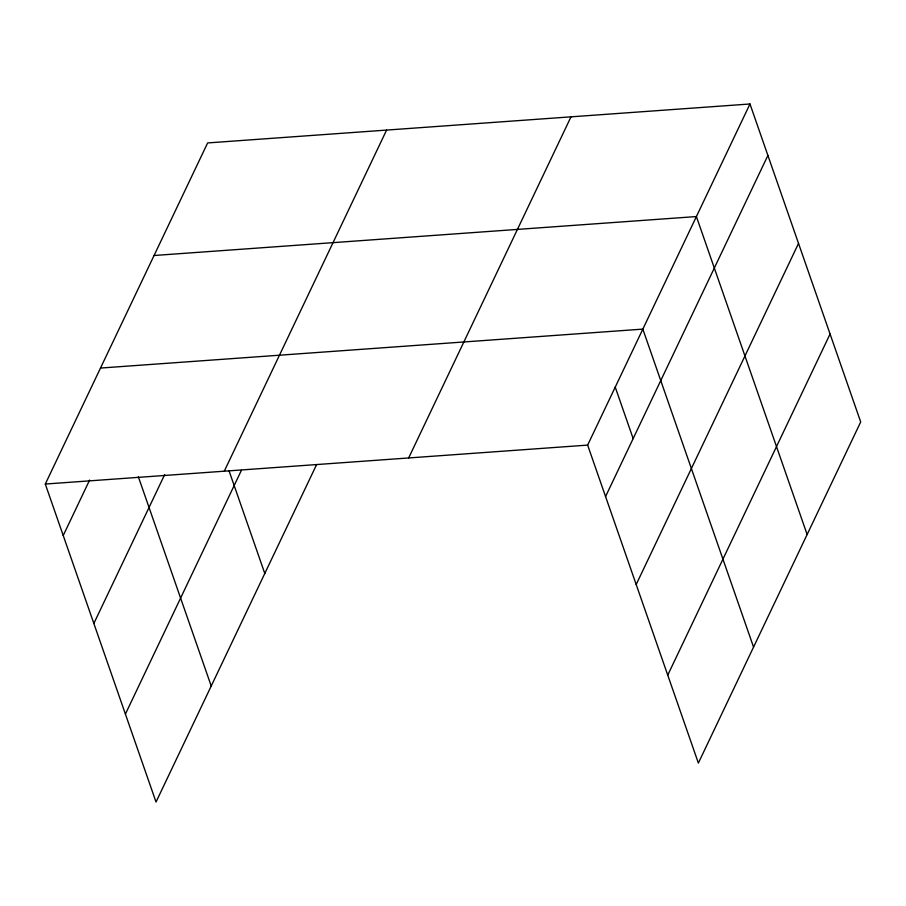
<?xml version="1.0" encoding="UTF-8"?>
<svg xmlns="http://www.w3.org/2000/svg" width="906" height="906" viewBox="0 0 906 906"><rect width="100%" height="100%" fill="white"/><g stroke="black" fill="none" stroke-linecap="round" stroke-linejoin="round"><path stroke-width="1.36" d="M316.556 464.699L156.025 802.014L45.3 484.042L207.633 142.933L749.975 103.986L860.7 421.958L698.367 763.067L587.643 445.106L749.975 103.986M63.227 535.525L89.626 480.055M93.85 623.464L164.688 474.597M224.269 471.199L386.602 130.079M125.402 714.075L241.392 470.35M408.663 457.949L570.995 116.84M605.559 496.579L767.892 155.458M636.193 584.517L798.526 243.397M667.745 675.129L830.077 334.008M154.065 255.503L696.397 216.557L807.133 534.517M100.498 368.062L642.83 329.116L753.554 647.088M45.3 484.042L587.643 445.106M615.231 387.111L633.158 438.583M229.059 470.871L264.79 573.464M138.369 476.839L211.223 686.035"/></g></svg>
